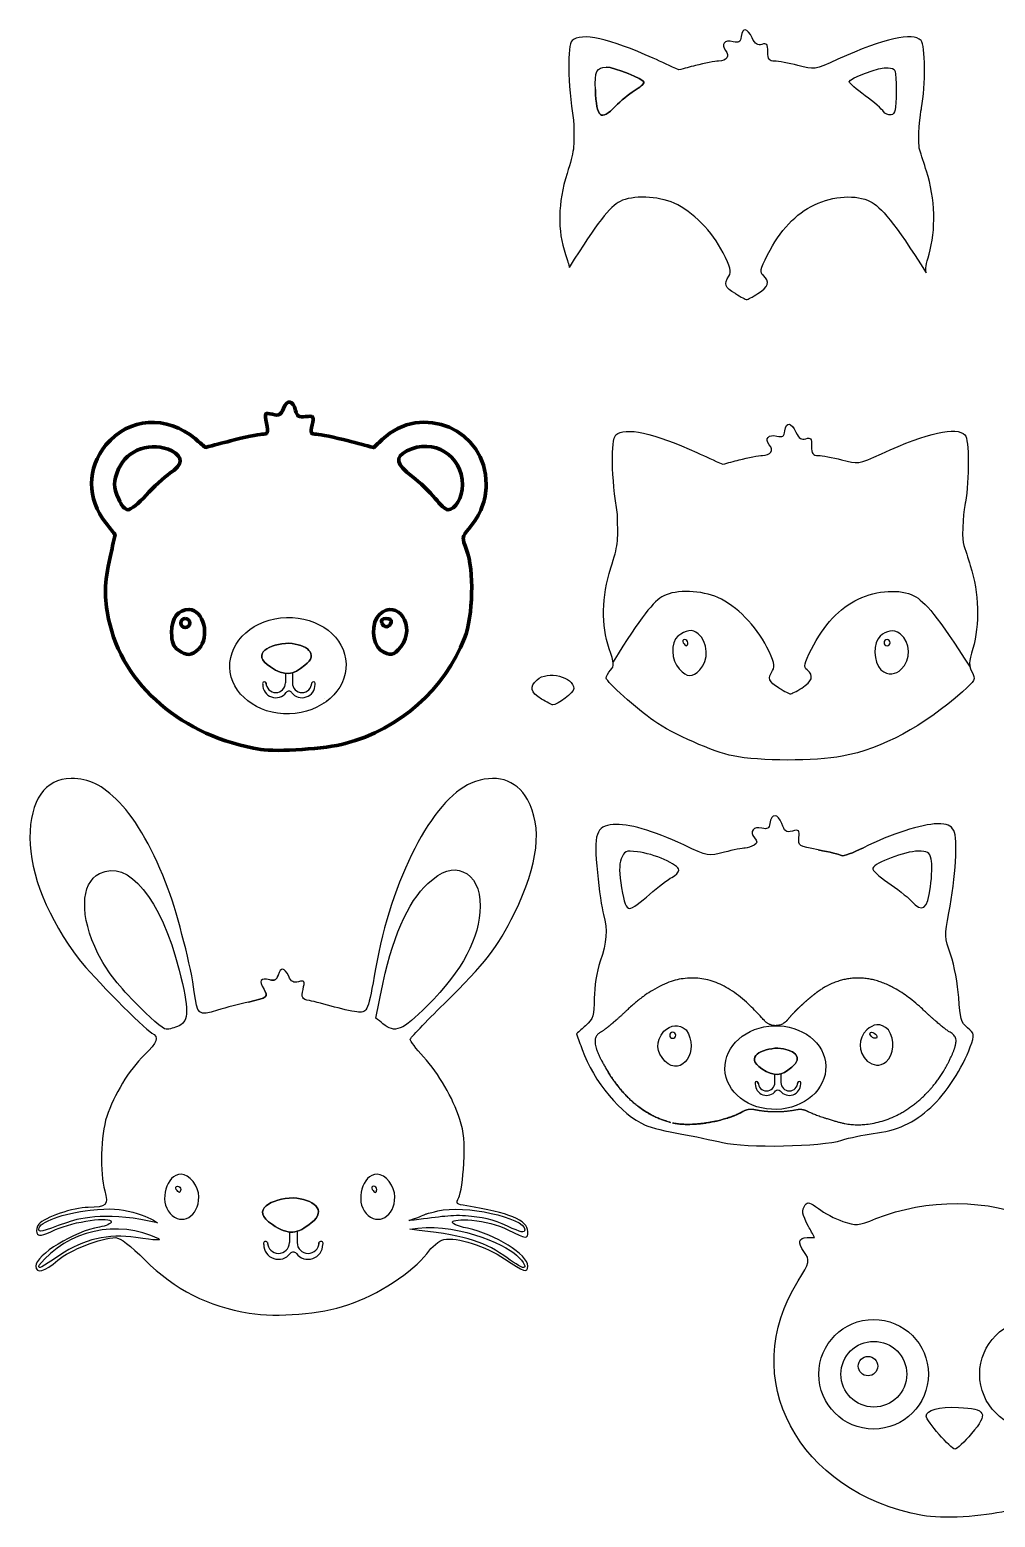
# Model space of a CAD drawing. Extents: x -922 to -254, y 133 to 631.
# Drawn here: x -921.8 to -597.8, y 132.6 to 631.3 of the extents above; entities that cross this region are included whole.
import ezdxf

# ---------------------------------------------------------------- set-up
doc = ezdxf.new("R2010")
doc.units = 0
doc.layers.get('0').update_dxf_attribs({"linetype": 'CONTINUOUS'})
doc.layers.add('CAPA_1', color=7, linetype='CONTINUOUS')

msp = doc.modelspace()

# ---------------------------------------------------------------- linework, layer by layer
at = {"linetype": 'Continuous'}
for p, q in [((-835.95, 415.5), (-835.95, 412.34)), ((-833.65, 415.71), (-833.65, 412.34)), ((-834.64, 228.22), (-834.64, 224.66)), ((-832.04, 228.46), (-832.04, 224.66))]:
    msp.add_line(p, q, dxfattribs=at)
for points in [[(-677.37, 278.34, 1), (-671.73, 278.34), (-671.73, 281.08)], [(-669.73, 281.26), (-669.73, 278.34, 1), (-664.1, 278.34)], [(-677.34, 277.92, 1.489741), (-678.37, 277.84, 0.716032), (-671.52, 275.51, -0.492229), (-669.94, 275.51, 0.716032), (-663.1, 277.84, 1.489741), (-664.13, 277.92)]]:
    msp.add_lwpolyline(points, format="xyb", dxfattribs=at)
for centre, radius in [((-638.64, 180.52), 18.38), ((-584.67, 180.52), 18.38), ((-638.56, 180.52), 11.03), ((-640.52, 183.25), 3.25)]:
    msp.add_circle(centre, radius, dxfattribs=at)
for centre, radius, start, end in [((-843.02, 412.05), 0.644, 342.0522, 206.5651), ((-839.2, 411.76), 4.4, 180, 322.4155), ((-839.2, 412.34), 3.25, 180, 0), ((-834.8, 408.38), 1.15, 37.5845, 142.4155), ((-830.4, 411.76), 4.4, 217.5845, 0), ((-830.4, 412.34), 3.25, 180, 0), ((-826.58, 412.05), 0.644, 333.4349, 197.9478), ((-892.89, 195.96), 33.25, 64.2591, 140.9089), ((-842.62, 224.33), 0.727, 342.0522, 206.5651), ((-838.31, 224.66), 3.66, 180, 0), ((-828.38, 224.66), 3.66, 180, 0), ((-824.06, 224.33), 0.727, 333.4349, 197.9478), ((-838.31, 224.01), 4.96, 180, 322.4155), ((-833.34, 220.19), 1.3, 37.5845, 142.4155), ((-828.38, 224.01), 4.96, 217.5845, 0)]:
    msp.add_arc(centre, radius, start, end, dxfattribs=at)
for centre, major_axis in [((-835.12, 418.11), (-19.5, -0.58)), ((-671.61, 283.35), (-16.92, -0.5))]:
    msp.add_ellipse(centre, major_axis=major_axis, ratio=0.828935, dxfattribs=at)
at = {"layer": 'CAPA_1', "color": 7}
for p, q in [((-700.98, 425.8), (-700.98, 425.8)), ((-700.98, 425.8), (-700.98, 425.8)), ((-633.13, 425.8), (-633.13, 425.8)), ((-633.13, 425.8), (-633.13, 425.8)), ((-670.34, 410.6), (-670.34, 410.6)), ((-670.34, 410.6), (-670.34, 410.6)), ((-685.79, 387.82), (-685.79, 387.82)), ((-685.79, 387.82), (-685.79, 387.82)), ((-685.79, 387.82), (-685.79, 387.82)), ((-685.79, 387.82), (-685.79, 387.82)), ((-705.03, 294.16), (-705.03, 294.16)), ((-705.03, 294.16), (-705.03, 294.16)), ((-637.69, 294.16), (-637.69, 294.16)), ((-637.69, 294.16), (-637.69, 294.16))]:
    msp.add_line(p, q, dxfattribs=at)
at = {"layer": 'CAPA_1', "color": 7, "lineweight": 80}
for p, q in [((-822.96, 407.04), (-822.96, 407.04)), ((-822.96, 407.04), (-822.96, 407.04)), ((-844.27, 390), (-844.27, 390)), ((-844.27, 390), (-844.27, 390))]:
    msp.add_line(p, q, dxfattribs=at)
for points in [[(-800.45, 432.7), (-800.45, 432.7)], [(-871.89, 423.33), (-871.89, 423.33)], [(-804.04, 423.33), (-804.04, 423.33)], [(-823.29, 405.73), (-823.29, 405.73)], [(-822.96, 407.04), (-822.96, 407.04)], [(-822.3, 406.48), (-822.3, 406.48)], [(-844.27, 390), (-844.27, 390)]]:
    msp.add_lwpolyline(points, close=True, dxfattribs=at)
at = {"layer": 'CAPA_1', "color": 7}
for points in [[(-700.98, 425.8), (-700.98, 425.8)], [(-633.13, 425.8), (-633.13, 425.8)], [(-723.22, 343.57), (-723.22, 343.57)], [(-723.22, 343.57), (-723.22, 343.57)], [(-626.05, 339.24), (-626.05, 339.24)], [(-626.05, 339.24), (-626.05, 339.24)], [(-886.42, 305.15), (-886.42, 305.15)], [(-803.31, 298.05), (-803.31, 298.05)], [(-705.03, 294.16), (-705.03, 294.16)], [(-637.69, 294.16), (-637.69, 294.16)], [(-654.65, 266.34), (-654.65, 266.34)], [(-654.65, 266.34), (-654.65, 266.34)], [(-689.33, 258.21), (-689.33, 258.21)], [(-689.33, 258.21), (-689.33, 258.21)], [(-805.34, 242.51), (-805.34, 242.51)], [(-805.34, 242.51), (-805.34, 242.51)], [(-762.75, 220.31), (-762.75, 220.31)], [(-762.75, 220.31), (-762.75, 220.31)], [(-918.7, 216.92), (-918.7, 216.92)], [(-918.7, 216.92), (-918.7, 216.92)], [(-848.08, 201.02), (-848.08, 201.02)], [(-848.08, 201.02), (-848.08, 201.02)]]:
    msp.add_lwpolyline(points, close=True, dxfattribs=at)
for points, knots in [([(-620.98, 549.76), (-621.32, 551.17), (-621.03, 552.73), (-620.05, 556.03), (-617.66, 564.07), (-617.98, 574.73), (-620.89, 583.88), (-621.7, 586.44), (-622.52, 589.01), (-623.33, 591.57), (-623.87, 598.52), (-622.55, 605.12), (-622.55, 605.12), (-621.16, 612.58), (-621.25, 626.25), (-622.7, 627.7), (-625.61, 630.61), (-634.93, 628.51), (-650.66, 621.41), (-658.52, 617.86), (-658.55, 617.85), (-664.06, 619.32), (-667.1, 620.13), (-670.61, 620.8), (-671.86, 620.8), (-673.73, 620.81), (-674.14, 621.38), (-674.14, 623.92), (-674.14, 626.53), (-674.46, 626.93), (-676.09, 626.41), (-677.54, 625.95), (-678.38, 626.5), (-679.38, 628.59), (-681.03, 632.03), (-682.64, 632.24), (-683.08, 629.08), (-683.36, 627.15), (-683.86, 626.82), (-685.81, 627.31), (-688.62, 628.02), (-690.01, 626.39), (-688.32, 624.36), (-686.77, 622.49), (-687.87, 620.82), (-690.66, 620.8), (-691.88, 620.8), (-695.37, 620.13), (-698.42, 619.31), (-700.27, 618.82), (-702.12, 618.33), (-703.97, 617.84), (-706.84, 619.15), (-709.72, 620.47), (-712.6, 621.78), (-726.94, 628.32), (-736.96, 630.51), (-739.76, 627.7), (-741.51, 625.96), (-741.28, 613.36), (-739.29, 601.04), (-739.02, 591.27), (-739.05, 590.86), (-741.5, 583.11), (-744.58, 573.35), (-744.76, 563.93), (-742.03, 556.01), (-741.32, 553.95), (-740.9, 552.59), (-740.75, 551.61)], [3.276608, 3.276608, 3.276608, 3.276608, 4, 4, 4, 5, 5, 5, 6, 6, 6, 7, 7, 7, 8, 8, 8, 9, 9, 9, 10, 10, 10, 11, 11, 11, 12, 12, 12, 13, 13, 13, 14, 14, 14, 15, 15, 15, 16, 16, 16, 17, 17, 17, 18, 18, 18, 19, 19, 19, 20, 20, 20, 21, 21, 21, 22, 22, 22, 23, 23, 23, 24, 24, 24, 25, 25, 25, 25.425314, 25.425314, 25.425314, 25.425314]), ([(-732, 611.26), (-732.25, 617.33), (-731.55, 618.79), (-728.39, 618.79), (-725.59, 618.79), (-715.66, 614.8), (-715.66, 613.67), (-715.66, 613.24), (-717.14, 611.96), (-718.95, 610.84), (-720.76, 609.72), (-723.58, 607.41), (-725.22, 605.7), (-730.19, 600.49), (-731.6, 601.65), (-732, 611.26), (-731.6, 601.65), (-730.19, 600.49), (-725.22, 605.7), (-723.58, 607.41), (-720.76, 609.72), (-718.95, 610.84), (-717.14, 611.96), (-715.66, 613.24), (-715.66, 613.67), (-715.66, 614.8), (-725.59, 618.79), (-728.39, 618.79)], [0, 0, 0, 0, 1, 1, 1, 2, 2, 2, 3, 3, 3, 4, 4, 4, 5, 5, 5, 6, 6, 6, 7, 7, 7, 8, 8, 8, 9, 9, 9, 9]), ([(-633.81, 618.6), (-636.5, 618.91), (-646.8, 615.11), (-646.8, 613.82), (-646.8, 613.45), (-644.41, 611.38), (-641.48, 609.21), (-638.56, 607.05), (-635.79, 604.65), (-635.32, 603.88), (-634.86, 603.1), (-633.72, 602.62), (-632.79, 602.8), (-631.4, 603.06), (-631.1, 604.43), (-631.1, 610.7), (-631.1, 618.17), (-631.14, 618.29), (-633.81, 618.6), (-636.5, 618.91), (-646.8, 615.11), (-646.8, 613.82), (-646.8, 613.45), (-644.41, 611.38), (-641.48, 609.21), (-638.56, 607.05), (-635.79, 604.65), (-635.32, 603.88), (-634.86, 603.1), (-633.72, 602.62), (-632.79, 602.8), (-631.4, 603.06), (-631.1, 604.43), (-631.1, 610.7), (-631.1, 618.17), (-631.14, 618.29), (-633.81, 618.6)], [0, 0, 0, 0, 1, 1, 1, 2, 2, 2, 3, 3, 3, 4, 4, 4, 5, 5, 5, 6, 6, 6, 7, 7, 7, 8, 8, 8, 9, 9, 9, 10, 10, 10, 11, 11, 11, 12, 12, 12, 12]), ([(-685.03, 542.83), (-688.59, 545), (-688.93, 545.94), (-687.19, 548.73), (-686.29, 550.17), (-686.68, 551.74), (-689.13, 556.56), (-692.8, 563.77), (-699.31, 570.34), (-705.53, 573.14), (-710.96, 575.59), (-719.59, 575.88), (-723.7, 573.76), (-727.1, 572), (-731.36, 566.79), (-740.75, 551.61)], [0, 0, 0, 0, 1, 1, 1, 2, 2, 2, 3, 3, 3, 4, 4, 4, 4.955871, 4.955871, 4.955871, 4.955871]), ([(-685.03, 542.83), (-683.22, 541.72), (-681.51, 540.82), (-681.23, 540.82), (-680.95, 540.82), (-679.24, 541.72), (-677.43, 542.83), (-673.87, 545), (-673.29, 546.95), (-675.63, 548.89), (-676.91, 549.95), (-676.72, 550.89), (-674.2, 555.85), (-670.02, 564.07), (-664.77, 569.68), (-658.48, 572.65), (-652.21, 575.62), (-644.3, 576.1), (-639.81, 573.78), (-636.21, 571.92), (-631.83, 566.91), (-620.98, 549.76)], [0, 0, 0, 0, 1, 1, 1, 2, 2, 2, 3, 3, 3, 4, 4, 4, 5, 5, 5, 6, 6, 6, 6.909355, 6.909355, 6.909355, 6.909355]), ([(-685.79, 387.82), (-676.87, 386.04), (-658.25, 386), (-649.14, 387.74), (-635.68, 390.31), (-621.98, 397.66), (-608.84, 409.35), (-604.56, 413.16), (-604.37, 413.54), (-605.63, 415.9), (-606.76, 418.01), (-606.72, 419.25), (-605.37, 423.8), (-602.98, 431.84), (-603.3, 442.5), (-606.2, 451.65), (-607.02, 454.22), (-607.83, 456.78), (-608.65, 459.35), (-609.19, 466.29), (-607.86, 472.89), (-607.86, 472.89), (-606.47, 480.36), (-606.57, 494.03), (-608.01, 495.48), (-610.92, 498.38), (-620.25, 496.28), (-635.98, 489.18), (-643.84, 485.63), (-643.86, 485.63), (-649.38, 487.1), (-652.41, 487.9), (-655.93, 488.57), (-657.18, 488.58), (-659.04, 488.59), (-659.46, 489.15), (-659.46, 491.7), (-659.46, 494.3), (-659.77, 494.7), (-661.41, 494.18), (-662.86, 493.72), (-663.7, 494.28), (-664.7, 496.37), (-666.35, 499.8), (-667.95, 500.02), (-668.4, 496.85), (-668.67, 494.92), (-669.18, 494.6), (-671.12, 495.09), (-673.94, 495.79), (-675.32, 494.17), (-673.63, 492.13), (-672.08, 490.27), (-673.18, 488.59), (-675.97, 488.58), (-677.19, 488.57), (-680.69, 487.9), (-683.74, 487.09), (-685.58, 486.6), (-687.43, 486.11), (-689.28, 485.61), (-692.16, 486.93), (-695.04, 488.24), (-697.91, 489.55), (-712.25, 496.1), (-722.27, 498.28), (-725.08, 495.48), (-726.82, 493.73), (-726.6, 481.13), (-724.6, 468.81), (-724.34, 459.05), (-724.37, 458.63), (-726.81, 450.88), (-729.89, 441.13), (-730.08, 431.71), (-727.34, 423.78), (-725.67, 418.94), (-725.61, 418.01), (-726.87, 416.61), (-727.67, 415.73), (-728.32, 414.52), (-728.32, 413.91), (-728.32, 412.75), (-717.96, 403.45), (-712.34, 399.56), (-705.96, 395.16), (-692.32, 389.12), (-685.79, 387.82)], [0, 0, 0, 0, 1, 1, 1, 2, 2, 2, 3, 3, 3, 4, 4, 4, 5, 5, 5, 6, 6, 6, 7, 7, 7, 8, 8, 8, 9, 9, 9, 10, 10, 10, 11, 11, 11, 12, 12, 12, 13, 13, 13, 14, 14, 14, 15, 15, 15, 16, 16, 16, 17, 17, 17, 18, 18, 18, 19, 19, 19, 20, 20, 20, 21, 21, 21, 22, 22, 22, 23, 23, 23, 24, 24, 24, 25, 25, 25, 26, 26, 26, 27, 27, 27, 28, 28, 28, 29, 29, 29, 29]), ([(-670.34, 410.6), (-673.9, 412.77), (-674.25, 413.71), (-672.51, 416.5), (-671.6, 417.95), (-671.99, 419.52), (-674.44, 424.34), (-678.12, 431.55), (-684.63, 438.11), (-690.85, 440.92), (-696.27, 443.37), (-704.91, 443.66), (-709.02, 441.53), (-712.42, 439.77), (-716.68, 434.57), (-726.06, 419.39)], [0, 0, 0, 0, 1, 1, 1, 2, 2, 2, 3, 3, 3, 4, 4, 4, 4.955871, 4.955871, 4.955871, 4.955871]), ([(-670.34, 410.6), (-668.53, 409.5), (-666.82, 408.6), (-666.55, 408.6), (-666.27, 408.6), (-664.56, 409.5), (-662.75, 410.6), (-659.19, 412.78), (-658.6, 414.72), (-660.94, 416.66), (-662.23, 417.73), (-662.04, 418.67), (-659.51, 423.62), (-655.33, 431.84), (-650.09, 437.45), (-643.8, 440.43), (-637.52, 443.4), (-629.61, 443.87), (-625.13, 441.55), (-621.53, 439.69), (-617.15, 434.69), (-606.3, 417.54)], [0, 0, 0, 0, 1, 1, 1, 2, 2, 2, 3, 3, 3, 4, 4, 4, 5, 5, 5, 6, 6, 6, 6.909355, 6.909355, 6.909355, 6.909355]), ([(-697.55, 428.76), (-694.16, 426.09), (-693.84, 419.78), (-696.93, 416.69), (-699.55, 414.06), (-701.14, 414.14), (-703.84, 417.01), (-706.57, 419.92), (-706.8, 425.85), (-704.27, 428.03), (-701.81, 430.03), (-699.27, 430.54), (-697.55, 428.76)], [0, 0, 0, 0, 1, 1, 1, 2, 2, 2, 3, 3, 3, 4, 4, 4, 4]), ([(-636.17, 416.69), (-638.77, 419.3), (-638.92, 425.88), (-636.42, 428.03), (-634.26, 429.76), (-632.32, 430.49), (-629.7, 428.76), (-626.16, 425.97), (-626, 420.05), (-629.4, 416.87), (-631.11, 415.2), (-633.74, 414.63), (-636.17, 416.69)], [0, 0, 0, 0, 1, 1, 1, 2, 2, 2, 3, 3, 3, 4, 4, 4, 4]), ([(-841, 417.67), (-836.24, 414.5), (-833.5, 414.79), (-829.46, 418.25), (-824.41, 422), (-829.02, 425.31), (-834.8, 425.6), (-829.02, 425.31), (-824.41, 422), (-829.46, 418.25), (-833.5, 414.79), (-836.24, 414.5), (-841, 417.67), (-847.93, 422.14), (-841.15, 425.46), (-834.8, 425.6), (-841.15, 425.46), (-847.93, 422.14), (-841, 417.67)], [0, 0, 0, 0, 1, 1, 1, 2, 2, 2, 3, 3, 3, 4, 4, 4, 5, 5, 5, 6, 6, 6, 6]), ([(-702.5, 425.8), (-702.84, 426.36), (-702.64, 426.82), (-702.05, 426.82), (-701.46, 426.82), (-700.98, 426.36), (-700.98, 425.8), (-700.98, 425.25), (-701.18, 424.79), (-701.42, 424.79), (-701.67, 424.79), (-702.15, 425.25), (-702.5, 425.8)], [0, 0, 0, 0, 1, 1, 1, 2, 2, 2, 3, 3, 3, 4, 4, 4, 4]), ([(-634.14, 426.82), (-633.58, 426.82), (-633.13, 426.36), (-633.13, 425.8), (-633.13, 425.25), (-633.58, 424.79), (-634.14, 424.79), (-634.7, 424.79), (-635.15, 425.25), (-635.15, 425.8), (-635.15, 426.36), (-634.7, 426.82), (-634.14, 426.82)], [0, 0, 0, 0, 1, 1, 1, 2, 2, 2, 3, 3, 3, 4, 4, 4, 4]), ([(-751.54, 413.36), (-748.06, 416.51), (-739.22, 414.39), (-739.22, 410.41), (-739.22, 409.16), (-744.7, 404.92), (-746.31, 404.92), (-746.58, 404.92), (-748.29, 405.82), (-750.1, 406.92)], [6, 6, 6, 6, 7, 7, 7, 8, 8, 8, 9, 9, 9, 9]), ([(-782.81, 225.65), (-784.41, 225.3), (-786.8, 223.34), (-788.58, 220.92), (-792.97, 214.96), (-805.26, 206.99), (-815.03, 203.77), (-824.36, 200.69), (-838.53, 199.51), (-848.08, 201.02), (-861.87, 203.19), (-873.11, 208.91), (-883.1, 218.84), (-887.99, 223.7), (-891.42, 226.31), (-892.91, 226.31), (-897.77, 226.31), (-908.25, 222.22), (-912.32, 218.74), (-916.74, 214.96), (-919.71, 214.15), (-919.71, 216.74), (-919.71, 220.51), (-906.81, 228.44), (-898.34, 229.87), (-896.17, 230.24), (-894.39, 231.02), (-894.39, 231.6), (-894.39, 233.54), (-906.98, 231.79), (-913.06, 229), (-917.85, 226.81), (-918.88, 226.63), (-919.36, 227.88), (-919.68, 228.7), (-919.39, 230.04), (-918.72, 230.84), (-916.86, 233.08), (-906.99, 236.44), (-902.2, 236.45), (-895.99, 236.48), (-895.23, 237.24), (-896.6, 242.05), (-898.31, 248.07), (-897.97, 260.61), (-895.92, 266.91), (-893.57, 274.15), (-888.41, 282.58), (-883.32, 287.53), (-878.91, 291.82), (-878.3, 293.55), (-880.74, 294.92), (-883.59, 296.51), (-900.63, 313.76), (-905.12, 319.6), (-915.49, 333.07), (-921.75, 348.45), (-921.71, 360.37), (-921.68, 372.91), (-916.58, 380.24), (-907.9, 380.24), (-901.66, 380.24), (-897.74, 378.29), (-891.69, 372.21), (-885.97, 366.45), (-879.97, 355.82), (-875.3, 343.17), (-871.99, 334.19), (-867.5, 316.58), (-866.54, 308.79), (-865.57, 300.95), (-865.16, 300.62), (-858.79, 302.58), (-855.81, 303.49), (-851.14, 304.72), (-848.41, 305.32), (-841.84, 306.74), (-841.5, 307.03), (-843.27, 309.74), (-845.06, 312.47), (-844.32, 313.58), (-841.22, 312.8), (-839.53, 312.38), (-838.84, 312.76), (-838.42, 314.34), (-837.69, 317.14), (-836.24, 316.99), (-834.87, 313.99), (-834.03, 312.14), (-833.21, 311.68), (-831.55, 312.11), (-829.55, 312.63), (-829.42, 312.4), (-830.05, 309.53), (-830.68, 306.67), (-830.48, 306.33), (-827.88, 305.8), (-826.31, 305.48), (-822.52, 304.51), (-819.46, 303.65), (-816.39, 302.79), (-812.77, 302.01), (-811.4, 301.92), (-808.48, 301.73), (-808.2, 302.43), (-805.75, 316.44), (-800.49, 346.41), (-786.66, 373.23), (-773.67, 378.66), (-765.54, 382.06), (-758.66, 380.06), (-754.79, 373.18), (-749.65, 364.04), (-751.08, 351.56), (-759.14, 335.14), (-764.9, 323.41), (-768.74, 318.46), (-782.73, 304.74), (-789.01, 298.59), (-794.14, 293.19), (-794.14, 292.74), (-794.14, 292.29), (-792.13, 289.69), (-789.68, 286.96), (-784.36, 281.05), (-779.92, 273.4), (-777.45, 265.91), (-776.06, 261.69), (-775.76, 258.34), (-776.14, 251.19), (-776.4, 246.1), (-777.15, 240.95), (-777.8, 239.74), (-778.89, 237.7), (-778.7, 237.5), (-775.16, 236.96), (-761.15, 234.82), (-754.65, 232.09), (-754.65, 228.35), (-754.65, 225.76), (-754.87, 225.78), (-761.38, 228.96), (-764.79, 230.63), (-769.22, 231.8), (-773.38, 232.14), (-781.37, 232.78), (-782.34, 231.04), (-774.88, 229.44), (-765.5, 227.43), (-754.65, 220.61), (-754.65, 216.74), (-754.65, 214.37), (-755.97, 214.79), (-762.42, 219.2), (-768.78, 223.54), (-778.43, 226.59), (-782.81, 225.65)], [0, 0, 0, 0, 1, 1, 1, 2, 2, 2, 3, 3, 3, 4, 4, 4, 5, 5, 5, 6, 6, 6, 7, 7, 7, 8, 8, 8, 9, 9, 9, 10, 10, 10, 11, 11, 11, 12, 12, 12, 13, 13, 13, 14, 14, 14, 15, 15, 15, 16, 16, 16, 17, 17, 17, 18, 18, 18, 19, 19, 19, 20, 20, 20, 21, 21, 21, 22, 22, 22, 23, 23, 23, 24, 24, 24, 25, 25, 25, 26, 26, 26, 27, 27, 27, 28, 28, 28, 29, 29, 29, 30, 30, 30, 31, 31, 31, 32, 32, 32, 33, 33, 33, 34, 34, 34, 35, 35, 35, 36, 36, 36, 37, 37, 37, 38, 38, 38, 39, 39, 39, 40, 40, 40, 41, 41, 41, 42, 42, 42, 43, 43, 43, 44, 44, 44, 45, 45, 45, 46, 46, 46, 47, 47, 47, 48, 48, 48, 49, 49, 49, 50, 50, 50, 51, 51, 51, 52, 52, 52, 52]), ([(-735.34, 297.39), (-732.65, 299.86), (-732.37, 300.73), (-732.37, 306.6), (-732.37, 310.45), (-731.54, 315.48), (-730.34, 318.97), (-728.11, 325.48), (-727.85, 329.34), (-729.29, 334.67), (-729.82, 336.61), (-730.73, 342.93), (-731.31, 348.7), (-732.63, 361.76), (-731.77, 364.38), (-726, 364.85), (-721.1, 365.26), (-712.75, 362.84), (-702.36, 357.99), (-694.14, 354.15), (-694.1, 354.15), (-688.72, 355.54), (-685.75, 356.31), (-682.62, 356.95), (-681.77, 356.96), (-680.92, 356.97), (-679.56, 357.39), (-678.76, 357.89), (-677.58, 358.65), (-677.55, 359.1), (-678.6, 360.37), (-680.37, 362.5), (-678.98, 364.32), (-676.13, 363.61), (-674.26, 363.14), (-673.71, 363.47), (-673.45, 365.22), (-672.95, 368.66), (-670.68, 368.62), (-669.47, 365.14), (-668.54, 362.49), (-668, 362.11), (-665.88, 362.64), (-663.64, 363.21), (-663.42, 362.99), (-663.7, 360.44), (-664, 357.7), (-663.81, 357.57), (-657.19, 356.33), (-653.43, 355.63), (-649.92, 354.78), (-649.38, 354.44), (-648.84, 354.11), (-645.53, 355.28), (-642.03, 357.05), (-633.01, 361.61), (-622.37, 365.05), (-617.29, 365.05), (-613.86, 365.05), (-612.7, 364.58), (-611.76, 362.83), (-610.33, 360.16), (-611.1, 347.07), (-613.38, 335.25), (-614.88, 327.51), (-614.86, 327), (-612.76, 321.07), (-611.55, 317.66), (-610.36, 311.31), (-610.09, 306.82), (-609.67, 299.79), (-609.28, 298.45), (-607.14, 296.69), (-604.73, 294.71), (-604.71, 294.58), (-606.24, 290.25), (-608.64, 283.45), (-614.39, 274.63), (-619.48, 269.95), (-625.03, 264.82), (-630.89, 262.18), (-638.83, 261.2), (-642.1, 260.8), (-646.82, 259.8), (-649.33, 258.99), (-656.02, 256.82), (-681.53, 256.32), (-689.33, 258.21), (-692.67, 259.02), (-699.06, 260.33), (-703.51, 261.11), (-707.97, 261.89), (-713.28, 263.22), (-715.3, 264.07), (-723.13, 267.34), (-732.7, 278.81), (-736.45, 289.42), (-737.07, 291.17), (-737.69, 292.92), (-738.31, 294.67), (-737.32, 295.57), (-736.33, 296.48), (-735.34, 297.39)], [0, 0, 0, 0, 1, 1, 1, 2, 2, 2, 3, 3, 3, 4, 4, 4, 5, 5, 5, 6, 6, 6, 7, 7, 7, 8, 8, 8, 9, 9, 9, 10, 10, 10, 11, 11, 11, 12, 12, 12, 13, 13, 13, 14, 14, 14, 15, 15, 15, 16, 16, 16, 17, 17, 17, 18, 18, 18, 19, 19, 19, 20, 20, 20, 21, 21, 21, 22, 22, 22, 23, 23, 23, 24, 24, 24, 25, 25, 25, 26, 26, 26, 27, 27, 27, 28, 28, 28, 29, 29, 29, 30, 30, 30, 31, 31, 31, 32, 32, 32, 33, 33, 33, 34, 34, 34, 34]), ([(-723.22, 343.57), (-724.06, 348.53), (-724.08, 351.24), (-723.29, 353.32), (-722.28, 355.98), (-721.87, 356.15), (-717.9, 355.7), (-712.36, 355.08), (-704.01, 351.39), (-704.01, 349.57), (-704.01, 348.79), (-705.04, 347.69), (-706.29, 347.11), (-707.55, 346.54), (-710.92, 343.96), (-713.78, 341.38), (-716.65, 338.8), (-719.68, 336.69), (-720.53, 336.69), (-721.63, 336.69), (-722.38, 338.62), (-723.22, 343.57)], [0, 0, 0, 0, 1, 1, 1, 2, 2, 2, 3, 3, 3, 4, 4, 4, 5, 5, 5, 6, 6, 6, 7, 7, 7, 7]), ([(-657.19, 356.33), (-653.43, 355.63), (-649.92, 354.78), (-649.38, 354.44), (-648.84, 354.11), (-645.53, 355.28), (-642.03, 357.05)], [0, 0, 0, 0, 1, 1, 1, 2, 2, 2, 2]), ([(-626.05, 339.24), (-627.41, 340.68), (-630.94, 343.47), (-633.91, 345.44), (-636.88, 347.41), (-639.14, 349.55), (-638.93, 350.2), (-638.34, 351.99), (-628.05, 355.87), (-623.78, 355.9), (-620.53, 355.93), (-619.91, 355.56), (-619.33, 353.27), (-618.97, 351.8), (-619.07, 347.59), (-619.57, 343.91), (-620.6, 336.24), (-622.17, 335.11), (-626.05, 339.24)], [0, 0, 0, 0, 1, 1, 1, 2, 2, 2, 3, 3, 3, 4, 4, 4, 5, 5, 5, 6, 6, 6, 6]), ([(-709, 295.54), (-711.79, 292.01), (-711.66, 288.54), (-708.63, 285.52), (-703.03, 279.92), (-696.77, 289.15), (-701.54, 295.96), (-704.18, 297.99), (-706.56, 297.74), (-709, 295.54)], [0, 0, 0, 0, 1, 1, 1, 2, 2, 2, 3, 3, 3, 3]), ([(-706.04, 293.15), (-706.6, 293.15), (-707.05, 293.6), (-707.05, 294.16), (-707.05, 294.72), (-706.6, 295.17), (-706.04, 295.17), (-705.48, 295.17), (-705.03, 294.72), (-705.03, 294.16), (-705.03, 293.6), (-705.48, 293.15), (-706.04, 293.15)], [0, 0, 0, 0, 1, 1, 1, 2, 2, 2, 3, 3, 3, 4, 4, 4, 4]), ([(-640.77, 285.51), (-643.96, 288.69), (-644.02, 293.09), (-640.91, 296.01), (-638.79, 297.86), (-636.41, 298.61), (-633.69, 295.96), (-631.36, 292.63), (-631.7, 287.81), (-634.46, 285.22), (-636.66, 283.47), (-638.67, 284.1), (-640.77, 285.51)], [0, 0, 0, 0, 1, 1, 1, 2, 2, 2, 3, 3, 3, 4, 4, 4, 4]), ([(-639.32, 295.17), (-639.88, 295.17), (-640.05, 294.72), (-639.71, 294.16), (-639.37, 293.6), (-638.63, 293.15), (-638.07, 293.15), (-637.52, 293.15), (-637.34, 293.6), (-637.69, 294.16), (-638.03, 294.72), (-638.77, 295.17), (-639.32, 295.17)], [0, 0, 0, 0, 1, 1, 1, 2, 2, 2, 3, 3, 3, 4, 4, 4, 4]), ([(-676.12, 282.97), (-671.98, 280.22), (-669.6, 280.47), (-666.1, 283.47), (-661.71, 286.72), (-665.72, 289.6), (-670.73, 289.85), (-665.72, 289.6), (-661.71, 286.72), (-666.1, 283.47), (-669.6, 280.47), (-671.98, 280.22), (-676.12, 282.97), (-682.13, 286.85), (-676.24, 289.73), (-670.73, 289.85), (-676.24, 289.73), (-682.13, 286.85), (-676.12, 282.97)], [0, 0, 0, 0, 1, 1, 1, 2, 2, 2, 3, 3, 3, 4, 4, 4, 5, 5, 5, 6, 6, 6, 6]), ([(-870.99, 247.58), (-868.21, 247.58), (-865.03, 243.54), (-865.03, 240.02), (-865.03, 233.36), (-870.73, 230.08), (-874.69, 234.46), (-878.44, 238.61), (-875.91, 247.58), (-870.99, 247.58)], [0, 0, 0, 0, 1, 1, 1, 2, 2, 2, 3, 3, 3, 3]), ([(-805.22, 247.58), (-802.44, 247.58), (-799.26, 243.54), (-799.26, 240.02), (-799.26, 233.36), (-804.97, 230.08), (-808.93, 234.46), (-812.68, 238.61), (-810.14, 247.58), (-805.22, 247.58)], [0, 0, 0, 0, 1, 1, 1, 2, 2, 2, 3, 3, 3, 3]), ([(-872.18, 243.53), (-872.77, 243.53), (-872.97, 243.07), (-872.62, 242.51), (-872.28, 241.96), (-871.8, 241.5), (-871.55, 241.5), (-871.3, 241.5), (-871.1, 241.96), (-871.1, 242.51), (-871.1, 243.07), (-871.59, 243.53), (-872.18, 243.53)], [0, 0, 0, 0, 1, 1, 1, 2, 2, 2, 3, 3, 3, 4, 4, 4, 4]), ([(-840.34, 230.68), (-834.97, 227.1), (-831.87, 227.42), (-827.31, 231.33), (-821.62, 235.55), (-826.83, 239.29), (-833.34, 239.62), (-826.83, 239.29), (-821.62, 235.55), (-827.31, 231.33), (-831.87, 227.42), (-834.97, 227.1), (-840.34, 230.68), (-848.16, 235.72), (-840.5, 239.46), (-833.34, 239.62), (-840.5, 239.46), (-848.16, 235.72), (-840.34, 230.68)], [0, 0, 0, 0, 1, 1, 1, 2, 2, 2, 3, 3, 3, 4, 4, 4, 5, 5, 5, 6, 6, 6, 6]), ([(-806.86, 242.51), (-807.2, 243.07), (-807, 243.53), (-806.41, 243.53), (-805.82, 243.53), (-805.34, 243.07), (-805.34, 242.51), (-805.34, 241.96), (-805.54, 241.5), (-805.78, 241.5), (-806.03, 241.5), (-806.51, 241.96), (-806.86, 242.51)], [0, 0, 0, 0, 1, 1, 1, 2, 2, 2, 3, 3, 3, 4, 4, 4, 4]), ([(-878.86, 231.24), (-880.43, 232.48), (-883.15, 233.64), (-887.17, 234.81), (-891.53, 236.09), (-894.35, 236.22), (-901.5, 235.48), (-910.33, 234.56), (-918.7, 231.51), (-918.7, 229.21), (-918.7, 228.02), (-918.37, 228.1), (-909.08, 231.44), (-904.45, 233.1), (-894.57, 235.06), (-878.86, 231.24)], [17.420216, 17.420216, 17.420216, 17.420216, 18, 18, 18, 19, 19, 19, 20, 20, 20, 21, 21, 21, 21.96603, 21.96603, 21.96603, 21.96603]), ([(-794.42, 232.12), (-786, 234.99), (-791.4, 233.67), (-784.88, 235.26), (-775.98, 237.44), (-755.66, 233.05), (-755.66, 228.96), (-755.66, 227.74), (-756.84, 227.99), (-761.48, 230.16), (-766.32, 232.43), (-770.09, 233.19), (-775.51, 233.62), (-781.27, 233.95), (-784.75, 233.11), (-794.57, 232.01)], [0, 0, 0, 0, 0.914012, 0.914012, 0.914012, 1.914012, 1.914012, 1.914012, 2.914012, 2.914012, 2.914012, 3.914012, 3.914012, 3.914012, 4.914012, 4.914012, 4.914012, 4.914012]), ([(-622.24, 133.11), (-615.85, 131.95), (-601.69, 132.73), (-594.14, 134.66), (-590.8, 135.52), (-584.88, 137.79), (-580.98, 139.71), (-551.67, 154.16), (-541.74, 187.58), (-559.3, 212.65), (-563.14, 218.13), (-563.26, 218.55), (-561.78, 220.81), (-559.63, 224.1), (-559.81, 226.31), (-562.24, 226.31), (-564.66, 226.31), (-564.76, 227.17), (-562.75, 231.01), (-559.49, 237.27), (-561.54, 239.88), (-566.65, 235.97), (-568.53, 234.54), (-572.1, 232.68), (-574.59, 231.83), (-578.82, 230.39), (-579.43, 230.42), (-583.89, 232.33), (-600.39, 239.41), (-620.72, 239.54), (-637.92, 232.68), (-644.03, 230.24), (-644.39, 230.21), (-648.95, 231.77), (-651.54, 232.65), (-655.24, 234.58), (-657.17, 236.05), (-660.02, 238.22), (-660.86, 238.46), (-661.58, 237.33), (-662.87, 235.29), (-662.72, 234.29), (-660.47, 230.09), (-659.79, 228.83), (-659.12, 227.57), (-658.44, 226.31), (-659.29, 226.31), (-660.13, 226.31), (-660.97, 226.31), (-663.84, 226.31), (-664.23, 224.61), (-662.02, 221.69), (-659.88, 218.86), (-660.08, 217.85), (-663.96, 211.79), (-684.6, 179.51), (-664.04, 140.74), (-622.24, 133.11)], [0, 0, 0, 0, 1, 1, 1, 2, 2, 2, 3, 3, 3, 4, 4, 4, 5, 5, 5, 6, 6, 6, 7, 7, 7, 8, 8, 8, 9, 9, 9, 10, 10, 10, 11, 11, 11, 12, 12, 12, 13, 13, 13, 14, 14, 14, 15, 15, 15, 16, 16, 16, 17, 17, 17, 18, 18, 18, 19, 19, 19, 19]), ([(-878.45, 225.91), (-877.5, 225.4), (-879.22, 225.28), (-886.18, 226.36), (-895.27, 227.77), (-903.66, 225.82), (-911.61, 220.45), (-918.24, 215.98), (-918.7, 215.75), (-918.7, 216.92)], [9.102117, 9.102117, 9.102117, 9.102117, 10, 10, 10, 11, 11, 11, 12, 12, 12, 12]), ([(-605.78, 160.62), (-600.04, 167.42), (-600.82, 168.98), (-610.18, 169.39), (-616.76, 169.69), (-620.98, 168.54), (-620.98, 166.46), (-620.98, 164.88), (-612.74, 155.42), (-611.36, 155.42), (-610.7, 155.42), (-608.18, 157.76), (-605.78, 160.62)], [0, 0, 0, 0, 1, 1, 1, 2, 2, 2, 3, 3, 3, 4, 4, 4, 4])]:
    msp.add_open_spline(points, degree=3, knots=knots, dxfattribs=at)
at = {"layer": 'CAPA_1', "color": 7, "lineweight": 80}
for points, knots in [([(-894.77, 454.53), (-894.22, 457.04), (-893.67, 459.54), (-893.12, 462.05), (-894.15, 463.35), (-895.18, 464.65), (-896.21, 465.95), (-902.6, 474.02), (-902.58, 484.34), (-896.17, 492.11), (-888.53, 501.38), (-875.81, 502.24), (-866.19, 494.14), (-865.06, 493.18), (-863.93, 492.23), (-862.8, 491.27), (-860, 492.01), (-857.2, 492.74), (-854.4, 493.48), (-849.79, 494.69), (-845.03, 495.68), (-843.83, 495.68), (-841.86, 495.68), (-841.71, 496.05), (-842.34, 499.37), (-843.01, 502.97), (-842.96, 503.04), (-840.34, 502.38), (-838.08, 501.81), (-837.49, 502.12), (-836.65, 504.34), (-835.46, 507.47), (-833.42, 507.15), (-832.6, 503.7), (-832.13, 501.71), (-831.48, 501.31), (-829.18, 501.59), (-826.5, 501.91), (-826.38, 501.76), (-827.03, 498.8), (-827.64, 496.05), (-827.45, 495.68), (-825.5, 495.68), (-824.28, 495.68), (-819.47, 494.68), (-814.8, 493.45), (-811.97, 492.71), (-809.14, 491.97), (-806.32, 491.23), (-805.38, 492.12), (-804.45, 493.01), (-803.52, 493.91), (-790.28, 506.59), (-768.44, 497.18), (-768.61, 478.86), (-768.66, 473.42), (-770.48, 468.81), (-774.49, 464.02), (-776.76, 461.29), (-776.78, 461.09), (-775.21, 456.93), (-772.63, 450.1), (-772.98, 434.89), (-775.89, 427.32), (-782.46, 410.23), (-797.62, 396.84), (-815.91, 391.95), (-822.16, 390.29), (-838.87, 389.14), (-844.27, 390), (-870.4, 394.21), (-890.69, 411.58), (-895.3, 433.7), (-896.83, 441.03), (-896.71, 445.7), (-894.77, 454.53)], [0, 0, 0, 0, 1, 1, 1, 2, 2, 2, 3, 3, 3, 4, 4, 4, 5, 5, 5, 6, 6, 6, 7, 7, 7, 8, 8, 8, 9, 9, 9, 10, 10, 10, 11, 11, 11, 12, 12, 12, 13, 13, 13, 14, 14, 14, 15, 15, 15, 16, 16, 16, 17, 17, 17, 18, 18, 18, 19, 19, 19, 20, 20, 20, 21, 21, 21, 22, 22, 22, 23, 23, 23, 24, 24, 24, 25, 25, 25, 25]), ([(-785.75, 474.2), (-787.44, 476.31), (-790.92, 479.61), (-793.48, 481.54), (-798.9, 485.62), (-799.36, 487.93), (-795.2, 490.08), (-786.4, 494.64), (-776.59, 488.67), (-776.59, 478.76), (-776.59, 474.44), (-778.96, 470.36), (-781.47, 470.36), (-782.13, 470.36), (-784.05, 472.09), (-785.75, 474.2)], [0, 0, 0, 0, 1, 1, 1, 2, 2, 2, 3, 3, 3, 4, 4, 4, 5, 5, 5, 5]), ([(-874.72, 482.59), (-876.69, 481.25), (-880.29, 477.94), (-882.71, 475.25), (-885.13, 472.56), (-887.86, 470.36), (-888.78, 470.36), (-889.73, 470.36), (-891.08, 471.88), (-891.91, 473.87), (-891.91, 473.87), (-891.91, 473.87), (-891.91, 473.87), (-893.75, 478.26), (-893.75, 479.68), (-891.92, 484.04), (-889.19, 490.6), (-880.67, 493.48), (-874.09, 490.08), (-870.13, 488.03), (-870.33, 485.58), (-874.72, 482.59)], [0, 0, 0, 0, 1, 1, 1, 2, 2, 2, 3, 3, 3, 4, 4, 4, 5, 5, 5, 6, 6, 6, 7, 7, 7, 7]), ([(-797.25, 424.42), (-799.67, 421.34), (-800.92, 421.14), (-804.04, 423.33), (-806.98, 425.39), (-807.23, 432.75), (-804.44, 435.27), (-798.32, 440.81), (-791.94, 431.18), (-797.25, 424.42)], [0, 0, 0, 0, 1, 1, 1, 2, 2, 2, 3, 3, 3, 3]), ([(-865.03, 423.78), (-867.46, 421.34), (-868.92, 421.25), (-871.89, 423.33), (-873.62, 424.54), (-874.14, 425.91), (-874.14, 429.25), (-874.14, 434.04), (-871.94, 436.94), (-868.3, 436.94), (-863.44, 436.94), (-861.13, 427.67), (-865.03, 423.78)], [0, 0, 0, 0, 1, 1, 1, 2, 2, 2, 3, 3, 3, 4, 4, 4, 4]), ([(-869.58, 433.91), (-870.42, 433.91), (-871.1, 433.22), (-871.1, 432.39), (-871.1, 431.55), (-870.42, 430.87), (-869.58, 430.87), (-868.75, 430.87), (-868.07, 431.55), (-868.07, 432.39), (-868.07, 433.22), (-868.75, 433.91), (-869.58, 433.91)], [0, 0, 0, 0, 1, 1, 1, 2, 2, 2, 3, 3, 3, 4, 4, 4, 4]), ([(-803.6, 432.34), (-802.94, 430.62), (-801.07, 430.83), (-800.45, 432.7), (-800.23, 433.37), (-800.97, 433.91), (-802.13, 433.91), (-803.58, 433.91), (-804.02, 433.44), (-803.6, 432.34)], [0, 0, 0, 0, 1, 1, 1, 2, 2, 2, 3, 3, 3, 3])]:
    msp.add_open_spline(points, degree=3, knots=knots, dxfattribs=at)
at = {"layer": 'CAPA_1', "color": 7}
for points in [[(-750.1, 406.92), (-753.83, 409.2), (-754.22, 410.93), (-751.54, 413.36)], [(-670.34, 410.6), (-670.34, 410.6), (-670.34, 410.6), (-670.34, 410.6)], [(-898.29, 348.42), (-888.74, 353.36), (-877.67, 339.93), (-871.61, 316.05)], [(-788.17, 345.08), (-783.44, 349.36), (-779.81, 350.57), (-776.4, 349.02)], [(-898.85, 321.61), (-905.02, 334.12), (-904.79, 345.05), (-898.29, 348.42)], [(-803.88, 308.66), (-800.39, 326.26), (-794.89, 339.02), (-788.17, 345.08)], [(-776.4, 349.02), (-772.54, 347.26), (-770.58, 343.31), (-770.63, 337.43)], [(-770.63, 337.43), (-770.73, 326.8), (-776.5, 315.97), (-788.39, 304.09)], [(-886.42, 305.15), (-892.78, 311.69), (-896.15, 316.15), (-898.85, 321.61)], [(-871.61, 316.05), (-868.26, 302.82), (-868.27, 298.9), (-871.66, 297.36)], [(-841.22, 312.8), (-839.53, 312.38), (-838.84, 312.76), (-838.42, 314.34)], [(-848.41, 305.32), (-841.84, 306.74), (-841.5, 307.03), (-843.27, 309.74)], [(-875.96, 296.18), (-876.91, 296.18), (-881.62, 300.22), (-886.42, 305.15)], [(-805.62, 299.92), (-805.04, 302.83), (-804.46, 305.75), (-803.88, 308.66)], [(-803.31, 298.05), (-804.08, 298.68), (-804.85, 299.3), (-805.62, 299.92)], [(-788.39, 304.09), (-796.84, 295.65), (-799.18, 294.7), (-803.31, 298.05)], [(-871.66, 297.36), (-873.08, 296.71), (-875.01, 296.18), (-875.96, 296.18)], [(-794.23, 229.11), (-780.12, 231.99), (-762.35, 224.21), (-758.44, 220.49)], [(-762.75, 220.31), (-769.98, 225.41), (-776.73, 227.21), (-794.23, 229.11)], [(-756.42, 216.28), (-756.84, 216.33), (-759.69, 218.14), (-762.75, 220.31)], [(-758.44, 220.49), (-755.74, 217.91), (-754.87, 216.08), (-756.42, 216.28)]]:
    msp.add_open_spline(points, degree=3, dxfattribs=at)
msp.add_rational_spline([(-682.45, 268.66), (-683.3, 268.12), (-684.5, 267.58), (-686.06, 266.99), (-692.69, 264.51), (-701.29, 263.6), (-706.33, 264.84), (-701.29, 263.6), (-692.69, 264.51), (-686.06, 266.99), (-684.5, 267.58), (-683.3, 268.12), (-682.45, 268.66), (-681.34, 269.35), (-680.06, 269.58), (-678.78, 269.32), (-674, 268.33), (-669.12, 268.31), (-664.33, 269.27), (-663.25, 269.49), (-662.15, 269.35), (-661.15, 268.86), (-659.74, 268.17), (-657.35, 267.23), (-654.65, 266.34), (-648.64, 264.37), (-645.53, 263.89), (-641.37, 264.3), (-629.98, 265.43), (-619.38, 273.39), (-613.46, 285.26), (-610.26, 291.7), (-610.19, 293.74), (-613.13, 295.27), (-614.38, 295.92), (-618.22, 299.13), (-621.66, 302.41), (-633.07, 313.27), (-643.67, 316.02), (-654.08, 310.84), (-657.99, 308.89), (-664.44, 303.15), (-667.65, 299.22), (-668.59, 298.07), (-669.93, 297.42), (-671.41, 297.39), (-672.9, 297.35), (-674.26, 297.95), (-675.25, 299.05), (-676.01, 299.9), (-677, 300.95), (-678.25, 302.28), (-692.25, 317.04), (-706.14, 317.08), (-721.56, 302.41), (-725, 299.13), (-728.89, 295.9), (-730.2, 295.21), (-733.31, 293.59), (-732.66, 289.99), (-727.81, 282), (-722.22, 272.8), (-714.9, 266.96), (-706.33, 264.84), (-714.9, 266.96), (-722.22, 272.8), (-727.81, 282)], [1, 1, 1, 1, 1, 1, 1, 1, 1, 1, 1, 1, 1, 0.951833520234, 0.951833520234, 1, 0.986593505669, 0.986593505669, 1, 0.964872192324, 0.964872192324, 1, 1, 1, 1, 1, 1, 1, 1, 1, 1, 1, 1, 1, 1, 1, 1, 1, 1, 1, 1, 1, 1, 0.938727972243, 0.938727972243, 1, 0.938727972243, 0.938727972243, 1, 1, 1, 1, 1, 1, 1, 1, 1, 1, 1, 1, 1, 1, 1, 1, 1, 1, 1], degree=3, knots=[0, 0, 0, 0, 0.281273, 0.281273, 0.281273, 1.281273, 1.281273, 1.281273, 2.281273, 2.281273, 2.281273, 2.562545, 2.562545, 2.562545, 3.32746, 3.32746, 3.32746, 3.729231, 3.729231, 3.729231, 4.381373, 4.381373, 4.381373, 5.006823, 5.006823, 5.006823, 6.006823, 6.006823, 6.006823, 7.006823, 7.006823, 7.006823, 8.006823, 8.006823, 8.006823, 9.006823, 9.006823, 9.006823, 10.006823, 10.006823, 10.006823, 10.736106, 10.736106, 10.736106, 11.600289, 11.600289, 11.600289, 12.464472, 12.464472, 12.464472, 12.685417, 12.685417, 12.685417, 13.685417, 13.685417, 13.685417, 14.685417, 14.685417, 14.685417, 15.685417, 15.685417, 15.685417, 16.685417, 16.685417, 16.685417, 17.685417, 17.685417, 17.685417, 17.685417], dxfattribs=at)

doc.saveas('drawing.dxf')
